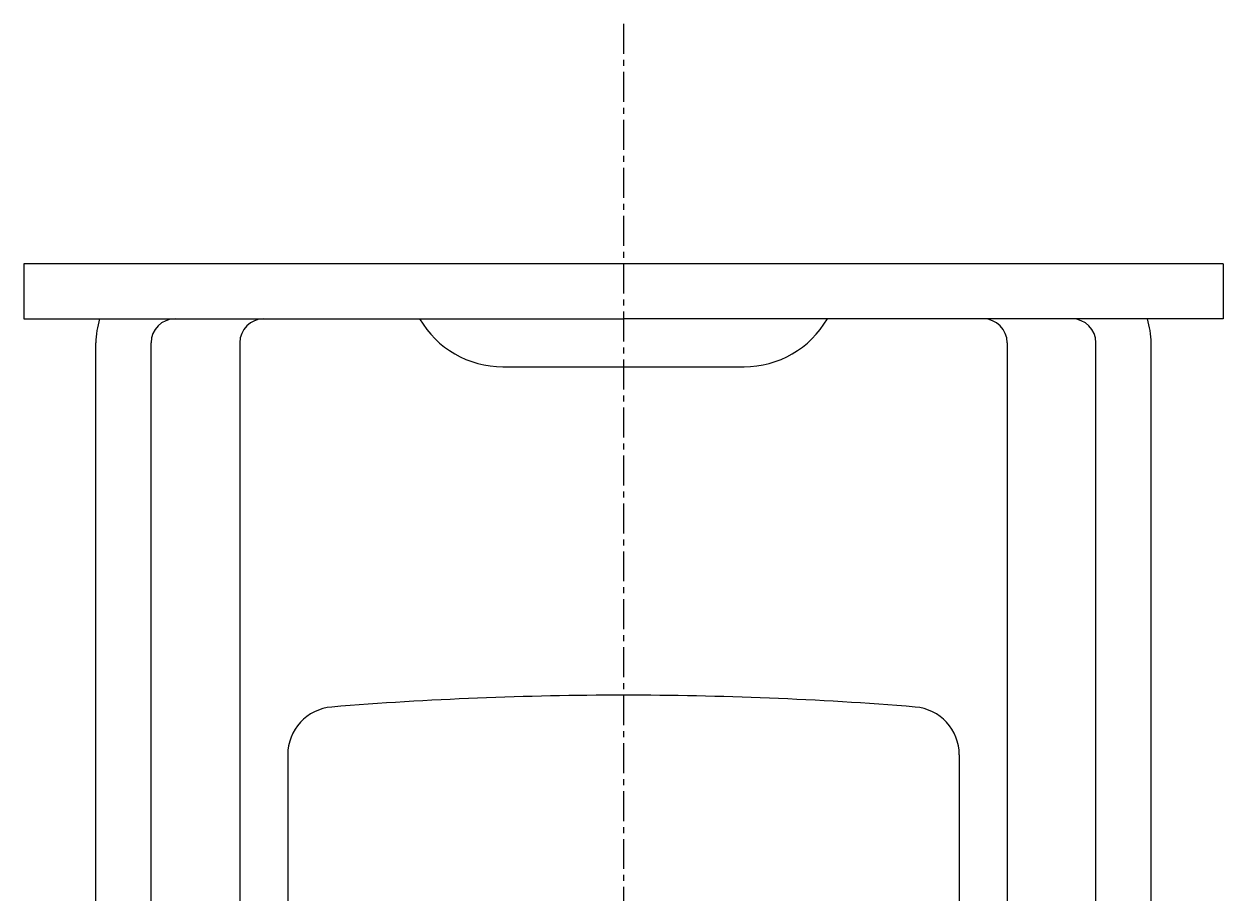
# Model space of a CAD drawing. Extents: x 111 to 380, y 149 to 360.
# Drawn here: x 185.1 to 235.1, y 323.5 to 359.7 of the extents above; entities that cross this region are included whole.
import ezdxf

# ---------------------------------------------------------------- set-up
doc = ezdxf.new("R2010")
doc.units = 0
doc.linetypes.add('CENTER', pattern=[2, 1.25, -0.25, 0.25, -0.25])
doc.layers.get('0').update_dxf_attribs({"linetype": 'CONTINUOUS'})
doc.layers.add('CENTER', color=1, linetype='CENTER')

msp = doc.modelspace()

# ---------------------------------------------------------------- linework, layer by layer
at = {"color": 7, "linetype": 'CONTINUOUS'}
for p, q in [((235.116, 349.738), (185.116, 349.738)), ((185.116, 349.738), (185.116, 347.438)), ((235.116, 349.738), (235.116, 347.438)), ((185.116, 347.438), (210.116, 347.438)), ((235.116, 347.438), (210.116, 347.438)), ((188.116, 318.844), (188.116, 346.438)), ((190.416, 318.858), (190.416, 346.438)), ((194.116, 346.438), (194.116, 295.738)), ((226.116, 346.438), (226.116, 295.738)), ((229.816, 318.858), (229.816, 346.438)), ((232.116, 318.844), (232.116, 346.438)), ((205.08, 345.438), (215.152, 345.438)), ((196.116, 329.25), (196.116, 306.738)), ((224.116, 329.25), (224.116, 306.738))]:
    msp.add_line(p, q, dxfattribs=at)
for centre, radius, start, end in [((191.416, 346.438), 3.3, 162.3603, 180), ((191.416, 346.438), 1, 90, 180), ((195.116, 346.438), 1, 90, 180), ((205.08, 349.438), 4, 210, 270), ((215.152, 349.438), 4, 270, 330), ((225.116, 346.438), 1, 0, 90), ((228.816, 346.438), 1, 0, 90), ((228.816, 346.438), 3.3, 0, 17.6397), ((210.116, 181.738), 150, 90, 94.65071), ((210.116, 181.738), 150, 85.34929, 90), ((198.116, 329.25), 2, 94.6507, 180), ((222.116, 329.25), 2, 0, 85.3493)]:
    msp.add_arc(centre, radius, start, end, dxfattribs=at)
at = {"layer": 'CENTER', "color": 1, "linetype": 'CENTER'}
msp.add_line((210.116, 359.738), (210.116, 271.738), dxfattribs=at)

doc.saveas('drawing.dxf')
